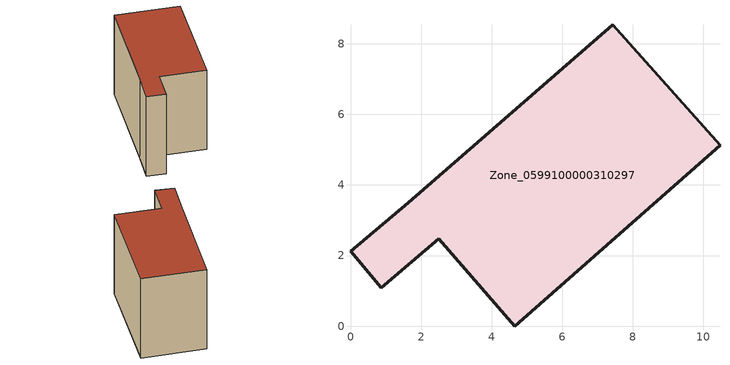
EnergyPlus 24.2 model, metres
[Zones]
Zone_0599100000310297
 floor ground (C_G): 0,2.12 1.64,3.5 7.44,8.54 10.47,5.13 4.66,0 2.5,2.47 0.87,1.09 z0
 wall outside (C_F): 1.64,3.5 0,2.12 0.87,1.09 2.5,2.47 4.66,0 10.47,5.13 7.44,8.54 1.64,3.5 z0:6.5
 roof outside (C_R): 10.47,5.13 7.44,8.54 1.64,3.5 0,2.12 0.87,1.09 2.5,2.47 4.66,0 z6.5
[BUILDING]
Pand.0599100000310297: North Axis=0; Terrain=City; Loads Convergence Tolerance Value=0.04; Temperature Convergence Tolerance Value=0.4; Solar Distribution=FullExterior; Maximum Number of Warmup Days=25; Minimum Number of Warmup Days=1
[Site:Location]
Rotterdam.The.Hague.AP_ZH_NLD Design_Conditions: Latitude=51.96; Longitude=4.45; Time Zone=1; Elevation=-4.5
[SITE:GROUNDTEMPERATURE:BUILDINGSURFACE]
18, 18, 18, 18, 18, 18, 18, 18, 18, 18, 18, 18
[MATERIAL] Thermal Absorptance=0.9; Solar Absorptance=0.7; Visible Absorptance=0.7
Name | Roughness | Thickness | Conductivity | Density | Specific Heat
G.TI.1946 | MediumSmooth | 0.15 | 1 | 540 | 1210
F.TI.1946 | Rough | 0.3 | 0.857143 | 1920 | 840
R.TI.1946 | MediumRough | 0.2 | 0.1 | 1500 | 1000
[CONSTRUCTION]
C_G: G.TI.1946
C_F: F.TI.1946
C_R: R.TI.1946
[ZONE]
Zone_0599100000310297: Type=1; Multiplier=1; Ceiling Height=Autocalculate; Volume=Autocalculate; Floor Area=autocalculate; Part of Total Floor Area=Yes
[ZONEINFILTRATION:DESIGNFLOWRATE]
Infil_Zone_0599100000310297: Zone or ZoneList or Space or SpaceList=Zone_0599100000310297; Schedule=AlwaysOn; Design Flow Rate Calculation Method=Flow/Area; Flow Rate per Floor Area=0.003; Constant Term Coefficient=1; Temperature Term Coefficient=0; Velocity Term Coefficient=0; Velocity Squared Term Coefficient=0
[HVACTEMPLATE:ZONE:IDEALLOADSAIRSYSTEM]
Zone_0599100000310297: Maximum Heating Supply Air Temperature=50; Minimum Cooling Supply Air Temperature=13; Maximum Heating Supply Air Humidity Ratio=0.0156; Minimum Cooling Supply Air Humidity Ratio=0.0077; Heating Limit=NoLimit; Cooling Limit=NoLimit; Dehumidification Control Type=ConstantSensibleHeatRatio; Cooling Sensible Heat Ratio=0.7; Dehumidification Setpoint=60; Humidification Control Type=None; Humidification Setpoint=30; Outdoor Air Method=None; Outdoor Air Flow Rate per Person=0.00944; Outdoor Air Flow Rate per Zone Floor Area=0; Outdoor Air Flow Rate per Zone=0; Demand Controlled Ventilation Type=None; Outdoor Air Economizer Type=NoEconomizer; Heat Recovery Type=None; Sensible Heat Recovery Effectiveness=0.7; Latent Heat Recovery Effectiveness=0.65
[ZONECONTROL:THERMOSTAT]
ThermostatControl_Zone_0599100000310297: Zone or ZoneList=Zone_0599100000310297; Control Type Schedule=DualSetpointControlType; Control 1=Thermostat_Zone_0599100000310297; Temperature Difference Between Cutout And Setpoint=0
[THERMOSTATSETPOINT:DUALSETPOINT]
Thermostat_Zone_0599100000310297: Heating Setpoint Temperature Schedule=HeatingSetpoint_Zone_0599100000310297; Cooling Setpoint Temperature Schedule=CoolingSetpoint_Zone_0599100000310297
[SCHEDULE:COMPACT]
HeatingSetpoint_Zone_0599100000310297: Through: 12/31, For: AllDays, Until: 24:00, 21
CoolingSetpoint_Zone_0599100000310297: Through: 12/31, For: AllDays, Until: 24:00, 24
DualSetpointControlType: Through: 12/31, For: AllDays, Until: 24:00, 4
AlwaysOn: Through: 12/31, For: AllDays, Until: 24:00, 1
